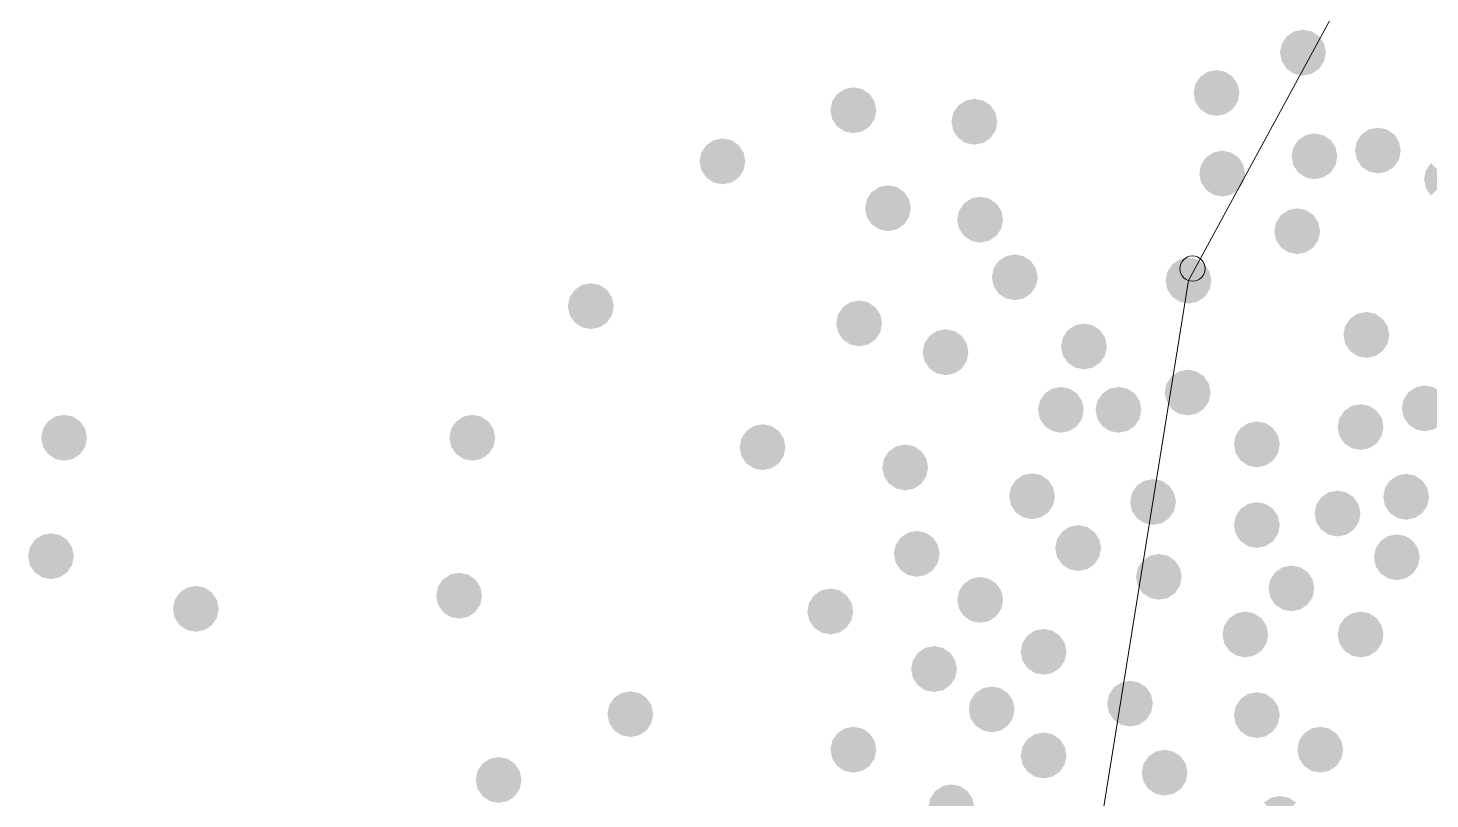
# Model space of a CAD drawing. Header units: millimetres. Extents: x 87938 to 265635, y 330093 to 434310.
# Drawn here: x 233033 to 234777, y 387129 to 388087 of the extents above; entities that cross this region are included whole.
import ezdxf

# ---------------------------------------------------------------- set-up
doc = ezdxf.new("R2010")
doc.units = ezdxf.units.MM

# ---------------------------------------------------------------- blocks, each defined once
blk = doc.blocks.new('A$C3F56660F')
at = {"lineweight": 0}
for p, q in [((2587.1, 7148.3), (2099.4, 6249.9)), ((2099.4, 6249.9), (1919, 5132.2))]:
    blk.add_line(p, q, dxfattribs=at)
for start, end in [(0, 180), (180, 0)]:
    blk.add_arc((2104.3, 6264.8), 15.7, start, end, dxfattribs=at)
for points in [[(2241.8, 6533.4), (2241.8, 6561.9), (2221.6, 6553.6), (2230.8, 6559.8)], [(2241.8, 6533.4), (2261.9, 6553.6), (2241.8, 6561.9), (2252.7, 6559.8)], [(2241.8, 6533.4), (2221.6, 6553.6), (2213.2, 6533.4), (2215.4, 6544.3)], [(2241.8, 6533.4), (2270.3, 6533.4), (2261.9, 6553.6), (2268.1, 6544.3)], [(2241.8, 6533.4), (2213.2, 6533.4), (2221.6, 6513.3), (2215.4, 6522.5)], [(2241.8, 6533.4), (2221.6, 6513.3), (2241.8, 6504.9), (2230.8, 6507.1)], [(2241.8, 6533.4), (2241.8, 6504.9), (2261.9, 6513.3), (2252.7, 6507.1)], [(2241.8, 6533.4), (2261.9, 6513.3), (2270.3, 6533.4), (2268.1, 6522.5)], [(2134.2, 6483.3), (2134.2, 6511.8), (2114, 6503.4), (2123.3, 6509.6)], [(2134.2, 6483.3), (2154.3, 6503.4), (2134.2, 6511.8), (2145.1, 6509.6)], [(1682.3, 6461.8), (1682.3, 6490.3), (1662.2, 6481.9), (1671.4, 6488.1)], [(1682.3, 6461.8), (1702.5, 6481.9), (1682.3, 6490.3), (1693.3, 6488.1)], [(2134.2, 6483.3), (2114, 6503.4), (2105.7, 6483.3), (2107.8, 6494.2)], [(2134.2, 6483.3), (2162.7, 6483.3), (2154.3, 6503.4), (2160.5, 6494.2)], [(1682.3, 6461.8), (1662.2, 6481.9), (1653.8, 6461.8), (1656, 6472.7)], [(1682.3, 6461.8), (1710.9, 6461.8), (1702.5, 6481.9), (1708.7, 6472.7)], [(1833, 6447.5), (1833, 6476), (1812.8, 6467.6), (1822, 6473.8)], [(1833, 6447.5), (1853.1, 6467.6), (1833, 6476), (1843.9, 6473.8)], [(2134.2, 6483.3), (2105.7, 6483.3), (2114, 6463.1), (2107.8, 6472.4)], [(2134.2, 6483.3), (2114, 6463.1), (2134.2, 6454.8), (2123.3, 6456.9)], [(2134.2, 6483.3), (2134.2, 6454.8), (2154.3, 6463.1), (2145.1, 6456.9)], [(2134.2, 6483.3), (2154.3, 6463.1), (2162.7, 6483.3), (2160.5, 6472.4)], [(1682.3, 6461.8), (1653.8, 6461.8), (1662.2, 6441.6), (1656, 6450.9)], [(1682.3, 6461.8), (1662.2, 6441.6), (1682.3, 6433.3), (1671.4, 6435.4)], [(1682.3, 6461.8), (1682.3, 6433.3), (1702.5, 6441.6), (1693.3, 6435.4)], [(1682.3, 6461.8), (1702.5, 6441.6), (1710.9, 6461.8), (1708.7, 6450.9)], [(1833, 6447.5), (1812.8, 6467.6), (1804.4, 6447.5), (1806.6, 6458.4)], [(1833, 6447.5), (1861.5, 6447.5), (1853.1, 6467.6), (1859.3, 6458.4)], [(1833, 6447.5), (1804.4, 6447.5), (1812.8, 6427.3), (1806.6, 6436.5)], [(1833, 6447.5), (1812.8, 6427.3), (1833, 6418.9), (1822, 6421.1)], [(1833, 6447.5), (1833, 6418.9), (1853.1, 6427.3), (1843.9, 6421.1)], [(1833, 6447.5), (1853.1, 6427.3), (1861.5, 6447.5), (1859.3, 6436.5)], [(2335, 6411.6), (2335, 6440.1), (2314.8, 6431.8), (2324.1, 6438)], [(2335, 6411.6), (2355.2, 6431.8), (2335, 6440.1), (2345.9, 6438)], [(1519.5, 6398.2), (1519.5, 6426.7), (1499.3, 6418.3), (1508.6, 6424.5)], [(1519.5, 6398.2), (1539.7, 6418.3), (1519.5, 6426.7), (1530.4, 6424.5)], [(2256.1, 6404.5), (2235.9, 6424.6), (2227.6, 6404.5), (2229.8, 6415.4)], [(2256.1, 6404.5), (2256.1, 6433), (2235.9, 6424.6), (2245.2, 6430.8)], [(2256.1, 6404.5), (2276.3, 6424.6), (2256.1, 6433), (2267, 6430.8)], [(2256.1, 6404.5), (2284.6, 6404.5), (2276.3, 6424.6), (2282.4, 6415.4)], [(2335, 6411.6), (2314.8, 6431.8), (2306.5, 6411.6), (2308.7, 6422.5)], [(2335, 6411.6), (2363.5, 6411.6), (2355.2, 6431.8), (2361.3, 6422.5)], [(1519.5, 6398.2), (1499.3, 6418.3), (1491, 6398.2), (1493.2, 6409.1)], [(1519.5, 6398.2), (1548, 6398.2), (1539.7, 6418.3), (1545.8, 6409.1)], [(2141.3, 6383), (2121.2, 6403.1), (2112.8, 6383), (2115, 6393.9)], [(2141.3, 6383), (2141.3, 6411.5), (2121.2, 6403.1), (2130.4, 6409.3)], [(2141.3, 6383), (2161.5, 6403.1), (2141.3, 6411.5), (2152.3, 6409.3)], [(2141.3, 6383), (2169.9, 6383), (2161.5, 6403.1), (2167.7, 6393.9)], [(2256.1, 6404.5), (2227.6, 6404.5), (2235.9, 6384.3), (2229.8, 6393.5)], [(2256.1, 6404.5), (2235.9, 6384.3), (2256.1, 6375.9), (2245.2, 6378.1)], [(2256.1, 6404.5), (2256.1, 6375.9), (2276.3, 6384.3), (2267, 6378.1)], [(2256.1, 6404.5), (2276.3, 6384.3), (2284.6, 6404.5), (2282.4, 6393.5)], [(2335, 6411.6), (2306.5, 6411.6), (2314.8, 6391.5), (2308.7, 6400.7)], [(2335, 6411.6), (2314.8, 6391.5), (2335, 6383.1), (2324.1, 6385.3)], [(2335, 6411.6), (2335, 6383.1), (2355.2, 6391.5), (2345.9, 6385.3)], [(2335, 6411.6), (2355.2, 6391.5), (2363.5, 6411.6), (2361.3, 6400.7)], [(1519.5, 6398.2), (1491, 6398.2), (1499.3, 6378), (1493.2, 6387.3)], [(1519.5, 6398.2), (1499.3, 6378), (1519.5, 6369.7), (1508.6, 6371.8)], [(1519.5, 6398.2), (1519.5, 6369.7), (1539.7, 6378), (1530.4, 6371.8)], [(1519.5, 6398.2), (1539.7, 6378), (1548, 6398.2), (1545.8, 6387.3)], [(2421.1, 6375.8), (2400.9, 6396), (2392.5, 6375.8), (2394.7, 6386.7)], [(1725.4, 6340), (1725.4, 6368.5), (1705.2, 6360.1), (1714.5, 6366.3)], [(1725.4, 6340), (1745.5, 6360.1), (1725.4, 6368.5), (1736.3, 6366.3)], [(2141.3, 6383), (2112.8, 6383), (2121.2, 6362.8), (2115, 6372.1)], [(2141.3, 6383), (2121.2, 6362.8), (2141.3, 6354.5), (2130.4, 6356.6)], [(2141.3, 6383), (2141.3, 6354.5), (2161.5, 6362.8), (2152.3, 6356.6)], [(2141.3, 6383), (2161.5, 6362.8), (2169.9, 6383), (2167.7, 6372.1)], [(2421.1, 6375.8), (2392.5, 6375.8), (2400.9, 6355.6), (2394.7, 6364.9)], [(1725.4, 6340), (1705.2, 6360.1), (1696.9, 6340), (1699, 6350.9)], [(1725.4, 6340), (1753.9, 6340), (1745.5, 6360.1), (1751.7, 6350.9)], [(1840.1, 6325.6), (1840.1, 6354.2), (1820, 6345.8), (1829.2, 6352)], [(1840.1, 6325.6), (1860.3, 6345.8), (1840.1, 6354.2), (1851, 6352)], [(1725.4, 6340), (1696.9, 6340), (1705.2, 6319.8), (1699, 6329.1)], [(1725.4, 6340), (1705.2, 6319.8), (1725.4, 6311.5), (1714.5, 6313.6)], [(1725.4, 6340), (1725.4, 6311.5), (1745.5, 6319.8), (1736.3, 6313.6)], [(1725.4, 6340), (1745.5, 6319.8), (1753.9, 6340), (1751.7, 6329.1)], [(1840.1, 6325.6), (1820, 6345.8), (1811.6, 6325.6), (1813.8, 6336.6)], [(1840.1, 6325.6), (1868.6, 6325.6), (1860.3, 6345.8), (1866.5, 6336.6)], [(2234.6, 6311.3), (2234.6, 6339.8), (2214.4, 6331.5), (2223.7, 6337.7)], [(2234.6, 6311.3), (2254.7, 6331.5), (2234.6, 6339.8), (2245.5, 6337.7)], [(1840.1, 6325.6), (1811.6, 6325.6), (1820, 6305.5), (1813.8, 6314.7)], [(1840.1, 6325.6), (1820, 6305.5), (1840.1, 6297.1), (1829.2, 6299.3)], [(1840.1, 6325.6), (1840.1, 6297.1), (1860.3, 6305.5), (1851, 6299.3)], [(1840.1, 6325.6), (1860.3, 6305.5), (1868.6, 6325.6), (1866.5, 6314.7)], [(2234.6, 6311.3), (2214.4, 6331.5), (2206.1, 6311.3), (2208.2, 6322.2)], [(2234.6, 6311.3), (2263.1, 6311.3), (2254.7, 6331.5), (2260.9, 6322.2)], [(2234.6, 6311.3), (2206.1, 6311.3), (2214.4, 6291.2), (2208.2, 6300.4)], [(2234.6, 6311.3), (2214.4, 6291.2), (2234.6, 6282.8), (2223.7, 6285)], [(2234.6, 6311.3), (2234.6, 6282.8), (2254.7, 6291.2), (2245.5, 6285)], [(2234.6, 6311.3), (2254.7, 6291.2), (2263.1, 6311.3), (2260.9, 6300.4)], [(1883.2, 6254), (1883.2, 6282.5), (1863, 6274.2), (1872.2, 6280.3)], [(1883.2, 6254), (1903.3, 6274.2), (1883.2, 6282.5), (1894.1, 6280.3)], [(1883.2, 6254), (1863, 6274.2), (1854.6, 6254), (1856.8, 6264.9)], [(1883.2, 6254), (1911.7, 6254), (1903.3, 6274.2), (1909.5, 6264.9)], [(2099.4, 6249.9), (2079.2, 6270.1), (2070.9, 6249.9), (2073, 6260.8)], [(2099.4, 6249.9), (2099.4, 6278.4), (2079.2, 6270.1), (2088.5, 6276.2)], [(2099.4, 6249.9), (2119.5, 6270.1), (2099.4, 6278.4), (2110.3, 6276.2)], [(2099.4, 6249.9), (2127.9, 6249.9), (2119.5, 6270.1), (2125.7, 6260.8)], [(1355.6, 6218.1), (1355.6, 6246.6), (1335.5, 6238.3), (1344.7, 6244.5)], [(1355.6, 6218.1), (1375.8, 6238.3), (1355.6, 6246.6), (1366.6, 6244.5)], [(1883.2, 6254), (1854.6, 6254), (1863, 6233.8), (1856.8, 6243.1)], [(1883.2, 6254), (1863, 6233.8), (1883.2, 6225.5), (1872.2, 6227.7)], [(1883.2, 6254), (1883.2, 6225.5), (1903.3, 6233.8), (1894.1, 6227.7)], [(1883.2, 6254), (1903.3, 6233.8), (1911.7, 6254), (1909.5, 6243.1)], [(2099.4, 6249.9), (2070.9, 6249.9), (2079.2, 6229.7), (2073, 6239)], [(2099.4, 6249.9), (2079.2, 6229.7), (2099.4, 6221.4), (2088.5, 6223.6)], [(2099.4, 6249.9), (2099.4, 6221.4), (2119.5, 6229.7), (2110.3, 6223.6)], [(2099.4, 6249.9), (2119.5, 6229.7), (2127.9, 6249.9), (2125.7, 6239)], [(1355.6, 6218.1), (1335.5, 6238.3), (1327.1, 6218.1), (1329.3, 6229)], [(1355.6, 6218.1), (1384.2, 6218.1), (1375.8, 6238.3), (1382, 6229)], [(1355.6, 6218.1), (1327.1, 6218.1), (1335.5, 6198), (1329.3, 6207.2)], [(1355.6, 6218.1), (1335.5, 6198), (1355.6, 6189.6), (1344.7, 6191.8)], [(1355.6, 6218.1), (1355.6, 6189.6), (1375.8, 6198), (1366.6, 6191.8)], [(1355.6, 6218.1), (1375.8, 6198), (1384.2, 6218.1), (1382, 6207.2)], [(1689.5, 6196.7), (1669.4, 6216.8), (1661, 6196.7), (1663.2, 6207.6)], [(1689.5, 6196.7), (1689.5, 6225.2), (1669.4, 6216.8), (1678.6, 6223)], [(1689.5, 6196.7), (1709.7, 6216.8), (1689.5, 6225.2), (1700.4, 6223)], [(1689.5, 6196.7), (1718, 6196.7), (1709.7, 6216.8), (1715.9, 6207.6)], [(2320.6, 6182.3), (2320.6, 6210.9), (2300.5, 6202.5), (2309.7, 6208.7)], [(2320.6, 6182.3), (2340.8, 6202.5), (2320.6, 6210.9), (2331.6, 6208.7)], [(1689.5, 6196.7), (1661, 6196.7), (1669.4, 6176.5), (1663.2, 6185.8)], [(1689.5, 6196.7), (1669.4, 6176.5), (1689.5, 6168.2), (1678.6, 6170.3)], [(1689.5, 6196.7), (1689.5, 6168.2), (1709.7, 6176.5), (1700.4, 6170.3)], [(1689.5, 6196.7), (1709.7, 6176.5), (1718, 6196.7), (1715.9, 6185.8)], [(1969.2, 6168), (1969.2, 6196.5), (1949.1, 6188.2), (1958.3, 6194.4)], [(1969.2, 6168), (1989.4, 6188.2), (1969.2, 6196.5), (1980.1, 6194.4)], [(2320.6, 6182.3), (2300.5, 6202.5), (2292.1, 6182.3), (2294.3, 6193.3)], [(2320.6, 6182.3), (2349.2, 6182.3), (2340.8, 6202.5), (2347, 6193.3)], [(1797.1, 6160.9), (1776.9, 6181), (1768.6, 6160.9), (1770.8, 6171.8)], [(1797.1, 6160.9), (1797.1, 6189.4), (1776.9, 6181), (1786.2, 6187.2)], [(1797.1, 6160.9), (1817.3, 6181), (1797.1, 6189.4), (1808, 6187.2)], [(1797.1, 6160.9), (1825.6, 6160.9), (1817.3, 6181), (1823.4, 6171.8)], [(1969.2, 6168), (1949.1, 6188.2), (1940.7, 6168), (1942.9, 6178.9)], [(1969.2, 6168), (1997.7, 6168), (1989.4, 6188.2), (1995.6, 6178.9)], [(2320.6, 6182.3), (2292.1, 6182.3), (2300.5, 6162.2), (2294.3, 6171.4)], [(2320.6, 6182.3), (2300.5, 6162.2), (2320.6, 6153.8), (2309.7, 6156)], [(2320.6, 6182.3), (2320.6, 6153.8), (2340.8, 6162.2), (2331.6, 6156)], [(2320.6, 6182.3), (2340.8, 6162.2), (2349.2, 6182.3), (2347, 6171.4)], [(1797.1, 6160.9), (1768.6, 6160.9), (1776.9, 6140.7), (1770.8, 6149.9)], [(1797.1, 6160.9), (1776.9, 6140.7), (1797.1, 6132.3), (1786.2, 6134.5)], [(1797.1, 6160.9), (1797.1, 6132.3), (1817.3, 6140.7), (1808, 6134.5)], [(1797.1, 6160.9), (1817.3, 6140.7), (1825.6, 6160.9), (1823.4, 6149.9)], [(1969.2, 6168), (1940.7, 6168), (1949.1, 6147.9), (1942.9, 6157.1)], [(1969.2, 6168), (1949.1, 6147.9), (1969.2, 6139.5), (1958.3, 6141.7)], [(1969.2, 6168), (1969.2, 6139.5), (1989.4, 6147.9), (1980.1, 6141.7)], [(1969.2, 6168), (1989.4, 6147.9), (1997.7, 6168), (1995.6, 6157.1)], [(2098.3, 6110.7), (2078.2, 6130.9), (2069.8, 6110.7), (2072, 6121.6)], [(2098.3, 6110.7), (2098.3, 6139.2), (2078.2, 6130.9), (2087.4, 6137)], [(2098.3, 6110.7), (2118.5, 6130.9), (2098.3, 6139.2), (2109.2, 6137)], [(2098.3, 6110.7), (2126.8, 6110.7), (2118.5, 6130.9), (2124.7, 6121.6)], [(1940.5, 6089.2), (1920.4, 6109.4), (1912, 6089.2), (1914.2, 6100.1)], [(1940.5, 6089.2), (1940.5, 6117.7), (1920.4, 6109.4), (1929.6, 6115.5)], [(1940.5, 6089.2), (1960.7, 6109.4), (1940.5, 6117.7), (1951.4, 6115.5)], [(1940.5, 6089.2), (1969, 6089.2), (1960.7, 6109.4), (1966.9, 6100.1)], [(2012.3, 6089.2), (1992.1, 6109.4), (1983.7, 6089.2), (1985.9, 6100.1)], [(2012.3, 6089.2), (2012.3, 6117.7), (1992.1, 6109.4), (2001.3, 6115.5)], [(2012.3, 6089.2), (2032.4, 6109.4), (2012.3, 6117.7), (2023.2, 6115.5)], [(2012.3, 6089.2), (2040.8, 6089.2), (2032.4, 6109.4), (2038.6, 6100.1)], [(2098.3, 6110.7), (2069.8, 6110.7), (2078.2, 6090.5), (2072, 6099.8)], [(2098.3, 6110.7), (2078.2, 6090.5), (2098.3, 6082.2), (2087.4, 6084.4)], [(2098.3, 6110.7), (2098.3, 6082.2), (2118.5, 6090.5), (2109.2, 6084.4)], [(2098.3, 6110.7), (2118.5, 6090.5), (2126.8, 6110.7), (2124.7, 6099.8)], [(2393.3, 6091), (2373.2, 6111.2), (2364.8, 6091), (2367, 6101.9)], [(2393.3, 6091), (2393.3, 6119.5), (2373.2, 6111.2), (2382.4, 6117.3)], [(2393.3, 6091), (2413.5, 6111.2), (2393.3, 6119.5), (2404.2, 6117.3)], [(2393.3, 6091), (2421.8, 6091), (2413.5, 6111.2), (2419.7, 6101.9)], [(1940.5, 6089.2), (1912, 6089.2), (1920.4, 6069), (1914.2, 6078.3)], [(1940.5, 6089.2), (1920.4, 6069), (1940.5, 6060.7), (1929.6, 6062.9)], [(1940.5, 6089.2), (1940.5, 6060.7), (1960.7, 6069), (1951.4, 6062.9)], [(1940.5, 6089.2), (1960.7, 6069), (1969, 6089.2), (1966.9, 6078.3)], [(2012.3, 6089.2), (1983.7, 6089.2), (1992.1, 6069), (1985.9, 6078.3)], [(2012.3, 6089.2), (1992.1, 6069), (2012.3, 6060.7), (2001.3, 6062.9)], [(2012.3, 6089.2), (2012.3, 6060.7), (2032.4, 6069), (2023.2, 6062.9)], [(2012.3, 6089.2), (2032.4, 6069), (2040.8, 6089.2), (2038.6, 6078.3)], [(2313.5, 6067.7), (2313.5, 6096.2), (2293.3, 6087.9), (2302.6, 6094.1)], [(2313.5, 6067.7), (2333.6, 6087.9), (2313.5, 6096.2), (2324.4, 6094.1)], [(2393.3, 6091), (2364.8, 6091), (2373.2, 6070.8), (2367, 6080.1)], [(2393.3, 6091), (2373.2, 6070.8), (2393.3, 6062.5), (2382.4, 6064.7)], [(2393.3, 6091), (2393.3, 6062.5), (2413.5, 6070.8), (2404.2, 6064.7)], [(2393.3, 6091), (2413.5, 6070.8), (2421.8, 6091), (2419.7, 6080.1)], [(700.3, 6054.4), (680.1, 6074.6), (671.8, 6054.4), (673.9, 6065.3)], [(700.3, 6054.4), (700.3, 6082.9), (680.1, 6074.6), (689.4, 6080.8)], [(700.3, 6054.4), (720.4, 6074.6), (700.3, 6082.9), (711.2, 6080.8)], [(700.3, 6054.4), (728.8, 6054.4), (720.4, 6074.6), (726.6, 6065.3)], [(1208.2, 6054.4), (1188, 6074.6), (1179.7, 6054.4), (1181.8, 6065.3)], [(1208.2, 6054.4), (1208.2, 6082.9), (1188, 6074.6), (1197.3, 6080.8)], [(1208.2, 6054.4), (1228.3, 6074.6), (1208.2, 6082.9), (1219.1, 6080.8)], [(1208.2, 6054.4), (1236.7, 6054.4), (1228.3, 6074.6), (1234.5, 6065.3)], [(1569.4, 6042.8), (1569.4, 6071.3), (1549.2, 6062.9), (1558.5, 6069.1)], [(1569.4, 6042.8), (1589.5, 6062.9), (1569.4, 6071.3), (1580.3, 6069.1)], [(2184.4, 6046.2), (2184.4, 6074.7), (2164.2, 6066.4), (2173.5, 6072.6)], [(2184.4, 6046.2), (2204.5, 6066.4), (2184.4, 6074.7), (2195.3, 6072.6)], [(2313.5, 6067.7), (2293.3, 6087.9), (2285, 6067.7), (2287.1, 6078.6)], [(2313.5, 6067.7), (2342, 6067.7), (2333.6, 6087.9), (2339.8, 6078.6)], [(700.3, 6054.4), (671.8, 6054.4), (680.1, 6034.3), (673.9, 6043.5)], [(700.3, 6054.4), (680.1, 6034.3), (700.3, 6025.9), (689.4, 6028.1)], [(700.3, 6054.4), (700.3, 6025.9), (720.4, 6034.3), (711.2, 6028.1)], [(700.3, 6054.4), (720.4, 6034.3), (728.8, 6054.4), (726.6, 6043.5)], [(1208.2, 6054.4), (1179.7, 6054.4), (1188, 6034.3), (1181.8, 6043.5)], [(1208.2, 6054.4), (1188, 6034.3), (1208.2, 6025.9), (1197.3, 6028.1)], [(1208.2, 6054.4), (1208.2, 6025.9), (1228.3, 6034.3), (1219.1, 6028.1)], [(1208.2, 6054.4), (1228.3, 6034.3), (1236.7, 6054.4), (1234.5, 6043.5)], [(1569.4, 6042.8), (1549.2, 6062.9), (1540.9, 6042.8), (1543, 6053.7)], [(1569.4, 6042.8), (1597.9, 6042.8), (1589.5, 6062.9), (1595.7, 6053.7)], [(2184.4, 6046.2), (2164.2, 6066.4), (2155.9, 6046.2), (2158, 6057.1)], [(2184.4, 6046.2), (2212.9, 6046.2), (2204.5, 6066.4), (2210.7, 6057.1)], [(2313.5, 6067.7), (2285, 6067.7), (2293.3, 6047.5), (2287.1, 6056.8)], [(2313.5, 6067.7), (2293.3, 6047.5), (2313.5, 6039.2), (2302.6, 6041.4)], [(2313.5, 6067.7), (2313.5, 6039.2), (2333.6, 6047.5), (2324.4, 6041.4)], [(2313.5, 6067.7), (2333.6, 6047.5), (2342, 6067.7), (2339.8, 6056.8)], [(1569.4, 6042.8), (1540.9, 6042.8), (1549.2, 6022.6), (1543, 6031.9)], [(1569.4, 6042.8), (1549.2, 6022.6), (1569.4, 6014.3), (1558.5, 6016.4)], [(1569.4, 6042.8), (1569.4, 6014.3), (1589.5, 6022.6), (1580.3, 6016.4)], [(1569.4, 6042.8), (1589.5, 6022.6), (1597.9, 6042.8), (1595.7, 6031.9)], [(1746.9, 6017.6), (1726.7, 6037.7), (1718.4, 6017.6), (1720.5, 6028.5)], [(1746.9, 6017.6), (1746.9, 6046.1), (1726.7, 6037.7), (1736, 6043.9)], [(1746.9, 6017.6), (1767, 6037.7), (1746.9, 6046.1), (1757.8, 6043.9)], [(1746.9, 6017.6), (1775.4, 6017.6), (1767, 6037.7), (1773.2, 6028.5)], [(2184.4, 6046.2), (2155.9, 6046.2), (2164.2, 6026.1), (2158, 6035.3)], [(2184.4, 6046.2), (2164.2, 6026.1), (2184.4, 6017.7), (2173.5, 6019.9)], [(2184.4, 6046.2), (2184.4, 6017.7), (2204.5, 6026.1), (2195.3, 6019.9)], [(2184.4, 6046.2), (2204.5, 6026.1), (2212.9, 6046.2), (2210.7, 6035.3)], [(1746.9, 6017.6), (1718.4, 6017.6), (1726.7, 5997.4), (1720.5, 6006.6)], [(1746.9, 6017.6), (1726.7, 5997.4), (1746.9, 5989), (1736, 5991.2)], [(1746.9, 6017.6), (1746.9, 5989), (1767, 5997.4), (1757.8, 5991.2)], [(1746.9, 6017.6), (1767, 5997.4), (1775.4, 6017.6), (1773.2, 6006.6)], [(1904.7, 5981.7), (1884.5, 6001.9), (1876.2, 5981.7), (1878.3, 5992.6)], [(1904.7, 5981.7), (1904.7, 6010.2), (1884.5, 6001.9), (1893.8, 6008.1)], [(1904.7, 5981.7), (1924.8, 6001.9), (1904.7, 6010.2), (1915.6, 6008.1)], [(1904.7, 5981.7), (1933.2, 5981.7), (1924.8, 6001.9), (1931, 5992.6)], [(2055.3, 5974.6), (2055.3, 6003.1), (2035.1, 5994.7), (2044.4, 6000.9)], [(2055.3, 5974.6), (2075.4, 5994.7), (2055.3, 6003.1), (2066.2, 6000.9)], [(2370.2, 5981), (2350, 6001.2), (2341.7, 5981), (2343.8, 5992)], [(2370.2, 5981), (2370.2, 6009.6), (2350, 6001.2), (2359.3, 6007.4)], [(2370.2, 5981), (2390.3, 6001.2), (2370.2, 6009.6), (2381.1, 6007.4)], [(2370.2, 5981), (2398.7, 5981), (2390.3, 6001.2), (2396.5, 5992)], [(2055.3, 5974.6), (2035.1, 5994.7), (2026.8, 5974.6), (2028.9, 5985.5)], [(2055.3, 5974.6), (2083.8, 5974.6), (2075.4, 5994.7), (2081.6, 5985.5)], [(2284.8, 5960.2), (2284.8, 5988.7), (2264.6, 5980.4), (2273.9, 5986.6)], [(2284.8, 5960.2), (2304.9, 5980.4), (2284.8, 5988.7), (2295.7, 5986.6)], [(1904.7, 5981.7), (1876.2, 5981.7), (1884.5, 5961.6), (1878.3, 5970.8)], [(1904.7, 5981.7), (1884.5, 5961.6), (1904.7, 5953.2), (1893.8, 5955.4)], [(1904.7, 5981.7), (1904.7, 5953.2), (1924.8, 5961.6), (1915.6, 5955.4)], [(1904.7, 5981.7), (1924.8, 5961.6), (1933.2, 5981.7), (1931, 5970.8)], [(2055.3, 5974.6), (2026.8, 5974.6), (2035.1, 5954.4), (2028.9, 5963.7)], [(2055.3, 5974.6), (2035.1, 5954.4), (2055.3, 5946.1), (2044.4, 5948.2)], [(2055.3, 5974.6), (2055.3, 5946.1), (2075.4, 5954.4), (2066.2, 5948.2)], [(2055.3, 5974.6), (2075.4, 5954.4), (2083.8, 5974.6), (2081.6, 5963.7)], [(2184.4, 5945.9), (2164.2, 5966.1), (2155.9, 5945.9), (2158, 5956.8)], [(2184.4, 5945.9), (2184.4, 5974.4), (2164.2, 5966.1), (2173.5, 5972.2)], [(2184.4, 5945.9), (2204.5, 5966.1), (2184.4, 5974.4), (2195.3, 5972.2)], [(2184.4, 5945.9), (2212.9, 5945.9), (2204.5, 5966.1), (2210.7, 5956.8)], [(2284.8, 5960.2), (2264.6, 5980.4), (2256.3, 5960.2), (2258.4, 5971.1)], [(2284.8, 5960.2), (2313.3, 5960.2), (2304.9, 5980.4), (2311.1, 5971.1)], [(2370.2, 5981), (2341.7, 5981), (2350, 5960.9), (2343.8, 5970.1)], [(2370.2, 5981), (2350, 5960.9), (2370.2, 5952.5), (2359.3, 5954.7)], [(2370.2, 5981), (2370.2, 5952.5), (2390.3, 5960.9), (2381.1, 5954.7)], [(2370.2, 5981), (2390.3, 5960.9), (2398.7, 5981), (2396.5, 5970.1)], [(2284.8, 5960.2), (2256.3, 5960.2), (2264.6, 5940.1), (2258.4, 5949.3)], [(2284.8, 5960.2), (2264.6, 5940.1), (2284.8, 5931.7), (2273.9, 5933.9)], [(2284.8, 5960.2), (2284.8, 5931.7), (2304.9, 5940.1), (2295.7, 5933.9)], [(2284.8, 5960.2), (2304.9, 5940.1), (2313.3, 5960.2), (2311.1, 5949.3)], [(683.9, 5907.1), (683.9, 5935.6), (663.7, 5927.3), (673, 5933.5)], [(683.9, 5907.1), (704, 5927.3), (683.9, 5935.6), (694.8, 5933.5)], [(1761.2, 5910.1), (1761.2, 5938.6), (1741.1, 5930.2), (1750.3, 5936.4)], [(1761.2, 5910.1), (1781.4, 5930.2), (1761.2, 5938.6), (1772.1, 5936.4)], [(1962, 5917.2), (1941.9, 5937.4), (1933.5, 5917.2), (1935.7, 5928.2)], [(1962, 5917.2), (1962, 5945.8), (1941.9, 5937.4), (1951.1, 5943.6)], [(1962, 5917.2), (1982.2, 5937.4), (1962, 5945.8), (1973, 5943.6)], [(1962, 5917.2), (1990.6, 5917.2), (1982.2, 5937.4), (1988.4, 5928.2)], [(2184.4, 5945.9), (2155.9, 5945.9), (2164.2, 5925.7), (2158, 5935)], [(2184.4, 5945.9), (2164.2, 5925.7), (2184.4, 5917.4), (2173.5, 5919.6)], [(2184.4, 5945.9), (2184.4, 5917.4), (2204.5, 5925.7), (2195.3, 5919.6)], [(2184.4, 5945.9), (2204.5, 5925.7), (2212.9, 5945.9), (2210.7, 5935)], [(2358.6, 5905.8), (2358.6, 5934.3), (2338.4, 5926), (2347.7, 5932.2)], [(2358.6, 5905.8), (2378.7, 5926), (2358.6, 5934.3), (2369.5, 5932.2)], [(683.9, 5907.1), (663.7, 5927.3), (655.4, 5907.1), (657.5, 5918)], [(683.9, 5907.1), (712.4, 5907.1), (704, 5927.3), (710.2, 5918)], [(1761.2, 5910.1), (1741.1, 5930.2), (1732.7, 5910.1), (1734.9, 5921)], [(1761.2, 5910.1), (1789.7, 5910.1), (1781.4, 5930.2), (1787.6, 5921)], [(1962, 5917.2), (1933.5, 5917.2), (1941.9, 5897.1), (1935.7, 5906.3)], [(1962, 5917.2), (1941.9, 5897.1), (1962, 5888.7), (1951.1, 5890.9)], [(1962, 5917.2), (1962, 5888.7), (1982.2, 5897.1), (1973, 5890.9)], [(1962, 5917.2), (1982.2, 5897.1), (1990.6, 5917.2), (1988.4, 5906.3)], [(2358.6, 5905.8), (2338.4, 5926), (2330.1, 5905.8), (2332.2, 5916.7)], [(2358.6, 5905.8), (2387.1, 5905.8), (2378.7, 5926), (2384.9, 5916.7)], [(683.9, 5907.1), (655.4, 5907.1), (663.7, 5887), (657.5, 5896.2)], [(683.9, 5907.1), (663.7, 5887), (683.9, 5878.6), (673, 5880.8)], [(683.9, 5907.1), (683.9, 5878.6), (704, 5887), (694.8, 5880.8)], [(683.9, 5907.1), (704, 5887), (712.4, 5907.1), (710.2, 5896.2)], [(1761.2, 5910.1), (1732.7, 5910.1), (1741.1, 5889.9), (1734.9, 5899.2)], [(1761.2, 5910.1), (1741.1, 5889.9), (1761.2, 5881.6), (1750.3, 5883.7)], [(1761.2, 5910.1), (1761.2, 5881.6), (1781.4, 5889.9), (1772.1, 5883.7)], [(1761.2, 5910.1), (1781.4, 5889.9), (1789.7, 5910.1), (1787.6, 5899.2)], [(2062.5, 5881.4), (2042.3, 5901.6), (2033.9, 5881.4), (2036.1, 5892.3)], [(2062.5, 5881.4), (2062.5, 5909.9), (2042.3, 5901.6), (2051.5, 5907.8)], [(2062.5, 5881.4), (2082.6, 5901.6), (2062.5, 5909.9), (2073.4, 5907.8)], [(2062.5, 5881.4), (2091, 5881.4), (2082.6, 5901.6), (2088.8, 5892.3)], [(2358.6, 5905.8), (2330.1, 5905.8), (2338.4, 5885.6), (2332.2, 5894.9)], [(2358.6, 5905.8), (2338.4, 5885.6), (2358.6, 5877.3), (2347.7, 5879.5)], [(2358.6, 5905.8), (2358.6, 5877.3), (2378.7, 5885.6), (2369.5, 5879.5)], [(2358.6, 5905.8), (2378.7, 5885.6), (2387.1, 5905.8), (2384.9, 5894.9)], [(1191.8, 5858), (1191.8, 5886.5), (1171.6, 5878.2), (1180.9, 5884.4)], [(1191.8, 5858), (1212, 5878.2), (1191.8, 5886.5), (1202.7, 5884.4)], [(1840.1, 5852.8), (1840.1, 5881.3), (1820, 5872.9), (1829.2, 5879.1)], [(1840.1, 5852.8), (1860.3, 5872.9), (1840.1, 5881.3), (1851, 5879.1)], [(2062.5, 5881.4), (2033.9, 5881.4), (2042.3, 5861.3), (2036.1, 5870.5)], [(2062.5, 5881.4), (2042.3, 5861.3), (2062.5, 5852.9), (2051.5, 5855.1)], [(2062.5, 5881.4), (2062.5, 5852.9), (2082.6, 5861.3), (2073.4, 5855.1)], [(2062.5, 5881.4), (2082.6, 5861.3), (2091, 5881.4), (2088.8, 5870.5)], [(2227.4, 5867.1), (2207.3, 5887.3), (2198.9, 5867.1), (2201.1, 5878)], [(2227.4, 5867.1), (2227.4, 5895.6), (2207.3, 5887.3), (2216.5, 5893.4)], [(2227.4, 5867.1), (2247.6, 5887.3), (2227.4, 5895.6), (2238.3, 5893.4)], [(2227.4, 5867.1), (2255.9, 5867.1), (2247.6, 5887.3), (2253.8, 5878)], [(864.1, 5841.6), (844, 5861.8), (835.6, 5841.6), (837.8, 5852.6)], [(864.1, 5841.6), (864.1, 5870.2), (844, 5861.8), (853.2, 5868)], [(864.1, 5841.6), (884.3, 5861.8), (864.1, 5870.2), (875, 5868)], [(864.1, 5841.6), (892.6, 5841.6), (884.3, 5861.8), (890.5, 5852.6)], [(1191.8, 5858), (1171.6, 5878.2), (1163.3, 5858), (1165.5, 5868.9)], [(1191.8, 5858), (1220.3, 5858), (1212, 5878.2), (1218.1, 5868.9)], [(1653.7, 5838.4), (1653.7, 5866.9), (1633.5, 5858.6), (1642.7, 5864.8)], [(1653.7, 5838.4), (1673.8, 5858.6), (1653.7, 5866.9), (1664.6, 5864.8)], [(1840.1, 5852.8), (1820, 5872.9), (1811.6, 5852.8), (1813.8, 5863.7)], [(1840.1, 5852.8), (1868.6, 5852.8), (1860.3, 5872.9), (1866.5, 5863.7)], [(2227.4, 5867.1), (2198.9, 5867.1), (2207.3, 5846.9), (2201.1, 5856.2)], [(2227.4, 5867.1), (2207.3, 5846.9), (2227.4, 5838.6), (2216.5, 5840.8)], [(2227.4, 5867.1), (2227.4, 5838.6), (2247.6, 5846.9), (2238.3, 5840.8)], [(2227.4, 5867.1), (2247.6, 5846.9), (2255.9, 5867.1), (2253.8, 5856.2)], [(1191.8, 5858), (1163.3, 5858), (1171.6, 5837.9), (1165.5, 5847.1)], [(1191.8, 5858), (1171.6, 5837.9), (1191.8, 5829.5), (1180.9, 5831.7)], [(1191.8, 5858), (1191.8, 5829.5), (1212, 5837.9), (1202.7, 5831.7)], [(1191.8, 5858), (1212, 5837.9), (1220.3, 5858), (1218.1, 5847.1)], [(1653.7, 5838.4), (1633.5, 5858.6), (1625.1, 5838.4), (1627.3, 5849.3)], [(1653.7, 5838.4), (1682.2, 5838.4), (1673.8, 5858.6), (1680, 5849.3)], [(1840.1, 5852.8), (1811.6, 5852.8), (1820, 5832.6), (1813.8, 5841.9)], [(1840.1, 5852.8), (1820, 5832.6), (1840.1, 5824.3), (1829.2, 5826.4)], [(1840.1, 5852.8), (1840.1, 5824.3), (1860.3, 5832.6), (1851, 5826.4)], [(1840.1, 5852.8), (1860.3, 5832.6), (1868.6, 5852.8), (1866.5, 5841.9)], [(864.1, 5841.6), (835.6, 5841.6), (844, 5821.5), (837.8, 5830.7)], [(864.1, 5841.6), (844, 5821.5), (864.1, 5813.1), (853.2, 5815.3)], [(864.1, 5841.6), (864.1, 5813.1), (884.3, 5821.5), (875, 5815.3)], [(864.1, 5841.6), (884.3, 5821.5), (892.6, 5841.6), (890.5, 5830.7)], [(1653.7, 5838.4), (1625.1, 5838.4), (1633.5, 5818.3), (1627.3, 5827.5)], [(1653.7, 5838.4), (1633.5, 5818.3), (1653.7, 5809.9), (1642.7, 5812.1)], [(1653.7, 5838.4), (1653.7, 5809.9), (1673.8, 5818.3), (1664.6, 5812.1)], [(1653.7, 5838.4), (1673.8, 5818.3), (1682.2, 5838.4), (1680, 5827.5)], [(2170, 5809.8), (2149.9, 5829.9), (2141.5, 5809.8), (2143.7, 5820.7)], [(2170, 5809.8), (2170, 5838.3), (2149.9, 5829.9), (2159.1, 5836.1)], [(2170, 5809.8), (2190.2, 5829.9), (2170, 5838.3), (2180.9, 5836.1)], [(2170, 5809.8), (2198.5, 5809.8), (2190.2, 5829.9), (2196.4, 5820.7)], [(2313.5, 5809.8), (2293.3, 5829.9), (2285, 5809.8), (2287.1, 5820.7)], [(2313.5, 5809.8), (2313.5, 5838.3), (2293.3, 5829.9), (2302.6, 5836.1)], [(2313.5, 5809.8), (2333.6, 5829.9), (2313.5, 5838.3), (2324.4, 5836.1)], [(2313.5, 5809.8), (2342, 5809.8), (2333.6, 5829.9), (2339.8, 5820.7)], [(1919, 5788.3), (1919, 5816.8), (1898.9, 5808.4), (1908.1, 5814.6)], [(1919, 5788.3), (1939.2, 5808.4), (1919, 5816.8), (1929.9, 5814.6)], [(2170, 5809.8), (2141.5, 5809.8), (2149.9, 5789.6), (2143.7, 5798.9)], [(2170, 5809.8), (2149.9, 5789.6), (2170, 5781.3), (2159.1, 5783.4)], [(2170, 5809.8), (2170, 5781.3), (2190.2, 5789.6), (2180.9, 5783.4)], [(2170, 5809.8), (2190.2, 5789.6), (2198.5, 5809.8), (2196.4, 5798.9)], [(2313.5, 5809.8), (2285, 5809.8), (2293.3, 5789.6), (2287.1, 5798.9)], [(2313.5, 5809.8), (2293.3, 5789.6), (2313.5, 5781.3), (2302.6, 5783.4)], [(2313.5, 5809.8), (2313.5, 5781.3), (2333.6, 5789.6), (2324.4, 5783.4)], [(2313.5, 5809.8), (2333.6, 5789.6), (2342, 5809.8), (2339.8, 5798.9)], [(1782.7, 5766.8), (1782.7, 5795.3), (1762.6, 5786.9), (1771.8, 5793.1)], [(1782.7, 5766.8), (1802.9, 5786.9), (1782.7, 5795.3), (1793.7, 5793.1)], [(1919, 5788.3), (1898.9, 5808.4), (1890.5, 5788.3), (1892.7, 5799.2)], [(1919, 5788.3), (1947.5, 5788.3), (1939.2, 5808.4), (1945.4, 5799.2)], [(1782.7, 5766.8), (1762.6, 5786.9), (1754.2, 5766.8), (1756.4, 5777.7)], [(1782.7, 5766.8), (1811.3, 5766.8), (1802.9, 5786.9), (1809.1, 5777.7)], [(1919, 5788.3), (1890.5, 5788.3), (1898.9, 5768.1), (1892.7, 5777.4)], [(1919, 5788.3), (1898.9, 5768.1), (1919, 5759.8), (1908.1, 5761.9)], [(1919, 5788.3), (1919, 5759.8), (1939.2, 5768.1), (1929.9, 5761.9)], [(1919, 5788.3), (1939.2, 5768.1), (1947.5, 5788.3), (1945.4, 5777.4)], [(1782.7, 5766.8), (1754.2, 5766.8), (1762.6, 5746.6), (1756.4, 5755.9)], [(1782.7, 5766.8), (1762.6, 5746.6), (1782.7, 5738.3), (1771.8, 5740.4)], [(1782.7, 5766.8), (1782.7, 5738.3), (1802.9, 5746.6), (1793.7, 5740.4)], [(1782.7, 5766.8), (1802.9, 5746.6), (1811.3, 5766.8), (1809.1, 5755.9)], [(1404.8, 5710.7), (1404.8, 5739.2), (1384.6, 5730.9), (1393.9, 5737)], [(1404.8, 5710.7), (1425, 5730.9), (1404.8, 5739.2), (1415.7, 5737)], [(1854.5, 5716.6), (1854.5, 5745.1), (1834.3, 5736.8), (1843.6, 5743)], [(1854.5, 5716.6), (1874.6, 5736.8), (1854.5, 5745.1), (1865.4, 5743)], [(2026.6, 5723.8), (2006.4, 5744), (1998.1, 5723.8), (2000.3, 5734.7)], [(2026.6, 5723.8), (2026.6, 5752.3), (2006.4, 5744), (2015.7, 5750.1)], [(2026.6, 5723.8), (2046.8, 5744), (2026.6, 5752.3), (2037.5, 5750.1)], [(2026.6, 5723.8), (2055.1, 5723.8), (2046.8, 5744), (2052.9, 5734.7)], [(1404.8, 5710.7), (1384.6, 5730.9), (1376.3, 5710.7), (1378.5, 5721.6)], [(1404.8, 5710.7), (1433.3, 5710.7), (1425, 5730.9), (1431.1, 5721.6)], [(1854.5, 5716.6), (1834.3, 5736.8), (1826, 5716.6), (1828.1, 5727.5)], [(1854.5, 5716.6), (1883, 5716.6), (1874.6, 5736.8), (1880.8, 5727.5)], [(2026.6, 5723.8), (1998.1, 5723.8), (2006.4, 5703.6), (2000.3, 5712.9)], [(2026.6, 5723.8), (2006.4, 5703.6), (2026.6, 5695.3), (2015.7, 5697.5)], [(2026.6, 5723.8), (2026.6, 5695.3), (2046.8, 5703.6), (2037.5, 5697.5)], [(2026.6, 5723.8), (2046.8, 5703.6), (2055.1, 5723.8), (2052.9, 5712.9)], [(2184.4, 5709.5), (2164.2, 5729.6), (2155.9, 5709.5), (2158, 5720.4)], [(2184.4, 5709.5), (2184.4, 5738), (2164.2, 5729.6), (2173.5, 5735.8)], [(2184.4, 5709.5), (2204.5, 5729.6), (2184.4, 5738), (2195.3, 5735.8)], [(2184.4, 5709.5), (2212.9, 5709.5), (2204.5, 5729.6), (2210.7, 5720.4)], [(1404.8, 5710.7), (1376.3, 5710.7), (1384.6, 5690.5), (1378.5, 5699.8)], [(1404.8, 5710.7), (1384.6, 5690.5), (1404.8, 5682.2), (1393.9, 5684.4)], [(1404.8, 5710.7), (1404.8, 5682.2), (1425, 5690.5), (1415.7, 5684.4)], [(1404.8, 5710.7), (1425, 5690.5), (1433.3, 5710.7), (1431.1, 5699.8)], [(1854.5, 5716.6), (1826, 5716.6), (1834.3, 5696.5), (1828.1, 5705.7)], [(1854.5, 5716.6), (1834.3, 5696.5), (1854.5, 5688.1), (1843.6, 5690.3)], [(1854.5, 5716.6), (1854.5, 5688.1), (1874.6, 5696.5), (1865.4, 5690.3)], [(1854.5, 5716.6), (1874.6, 5696.5), (1883, 5716.6), (1880.8, 5705.7)], [(2184.4, 5709.5), (2155.9, 5709.5), (2164.2, 5689.3), (2158, 5698.6)], [(2184.4, 5709.5), (2164.2, 5689.3), (2184.4, 5681), (2173.5, 5683.1)], [(2184.4, 5709.5), (2184.4, 5681), (2204.5, 5689.3), (2195.3, 5683.1)], [(2184.4, 5709.5), (2204.5, 5689.3), (2212.9, 5709.5), (2210.7, 5698.6)], [(1682.3, 5666.5), (1682.3, 5695), (1662.2, 5686.6), (1671.4, 5692.8)], [(1682.3, 5666.5), (1702.5, 5686.6), (1682.3, 5695), (1693.3, 5692.8)], [(1919, 5659.3), (1919, 5687.8), (1898.9, 5679.5), (1908.1, 5685.7)], [(1919, 5659.3), (1939.2, 5679.5), (1919, 5687.8), (1929.9, 5685.7)], [(2263.3, 5666.5), (2263.3, 5695), (2243.1, 5686.6), (2252.4, 5692.8)], [(2263.3, 5666.5), (2283.4, 5686.6), (2263.3, 5695), (2274.2, 5692.8)], [(1682.3, 5666.5), (1662.2, 5686.6), (1653.8, 5666.5), (1656, 5677.4)], [(1682.3, 5666.5), (1710.9, 5666.5), (1702.5, 5686.6), (1708.7, 5677.4)], [(1919, 5659.3), (1898.9, 5679.5), (1890.5, 5659.3), (1892.7, 5670.2)], [(1919, 5659.3), (1947.5, 5659.3), (1939.2, 5679.5), (1945.4, 5670.2)], [(2263.3, 5666.5), (2243.1, 5686.6), (2234.8, 5666.5), (2236.9, 5677.4)], [(2263.3, 5666.5), (2291.8, 5666.5), (2283.4, 5686.6), (2289.6, 5677.4)], [(1241, 5628.9), (1241, 5657.4), (1220.8, 5649), (1230, 5655.2)], [(1241, 5628.9), (1261.1, 5649), (1241, 5657.4), (1251.9, 5655.2)], [(1682.3, 5666.5), (1653.8, 5666.5), (1662.2, 5646.3), (1656, 5655.6)], [(1682.3, 5666.5), (1662.2, 5646.3), (1682.3, 5638), (1671.4, 5640.1)], [(1682.3, 5666.5), (1682.3, 5638), (1702.5, 5646.3), (1693.3, 5640.1)], [(1682.3, 5666.5), (1702.5, 5646.3), (1710.9, 5666.5), (1708.7, 5655.6)], [(1919, 5659.3), (1890.5, 5659.3), (1898.9, 5639.1), (1892.7, 5648.4)], [(1919, 5659.3), (1898.9, 5639.1), (1919, 5630.8), (1908.1, 5633)], [(1919, 5659.3), (1919, 5630.8), (1939.2, 5639.1), (1929.9, 5633)], [(1919, 5659.3), (1939.2, 5639.1), (1947.5, 5659.3), (1945.4, 5648.4)], [(2069.6, 5637.8), (2049.5, 5658), (2041.1, 5637.8), (2043.3, 5648.7)], [(2069.6, 5637.8), (2069.6, 5666.3), (2049.5, 5658), (2058.7, 5664.2)], [(2069.6, 5637.8), (2089.8, 5658), (2069.6, 5666.3), (2080.5, 5664.2)], [(2069.6, 5637.8), (2098.1, 5637.8), (2089.8, 5658), (2096, 5648.7)], [(2263.3, 5666.5), (2234.8, 5666.5), (2243.1, 5646.3), (2236.9, 5655.6)], [(2263.3, 5666.5), (2243.1, 5646.3), (2263.3, 5638), (2252.4, 5640.1)], [(2263.3, 5666.5), (2263.3, 5638), (2283.4, 5646.3), (2274.2, 5640.1)], [(2263.3, 5666.5), (2283.4, 5646.3), (2291.8, 5666.5), (2289.6, 5655.6)], [(1241, 5628.9), (1220.8, 5649), (1212.4, 5628.9), (1214.6, 5639.8)], [(1241, 5628.9), (1269.5, 5628.9), (1261.1, 5649), (1267.3, 5639.8)], [(2069.6, 5637.8), (2041.1, 5637.8), (2049.5, 5617.7), (2043.3, 5626.9)], [(2069.6, 5637.8), (2049.5, 5617.7), (2069.6, 5609.3), (2058.7, 5611.5)], [(2069.6, 5637.8), (2069.6, 5609.3), (2089.8, 5617.7), (2080.5, 5611.5)], [(2069.6, 5637.8), (2089.8, 5617.7), (2098.1, 5637.8), (2096, 5626.9)], [(1241, 5628.9), (1212.4, 5628.9), (1220.8, 5608.7), (1214.6, 5617.9)], [(1241, 5628.9), (1220.8, 5608.7), (1241, 5600.3), (1230, 5602.5)], [(1241, 5628.9), (1241, 5600.3), (1261.1, 5608.7), (1251.9, 5602.5)], [(1241, 5628.9), (1261.1, 5608.7), (1269.5, 5628.9), (1267.3, 5617.9)], [(1804.3, 5594.8), (1804.3, 5623.3), (1784.1, 5615), (1793.4, 5621.2)], [(1804.3, 5594.8), (1824.4, 5615), (1804.3, 5623.3), (1815.2, 5621.2)], [(1804.3, 5594.8), (1784.1, 5615), (1775.8, 5594.8), (1777.9, 5605.7)], [(1804.3, 5594.8), (1832.8, 5594.8), (1824.4, 5615), (1830.6, 5605.7)], [(2213.1, 5580.5), (2213.1, 5609), (2192.9, 5600.7), (2202.2, 5606.8)], [(2213.1, 5580.5), (2233.2, 5600.7), (2213.1, 5609), (2224, 5606.8)]]:
    blk.add_trace(points, dxfattribs=at)
blk = doc.blocks.new('A$C3E9370D8')
blk.add_blockref('A$C3F56660F', (0, 0))

msp = doc.modelspace()

# ---------------------------------------------------------------- block references
msp.add_blockref('A$C3E9370D8', (232377.2, 381523.4))

doc.saveas('drawing.dxf')
